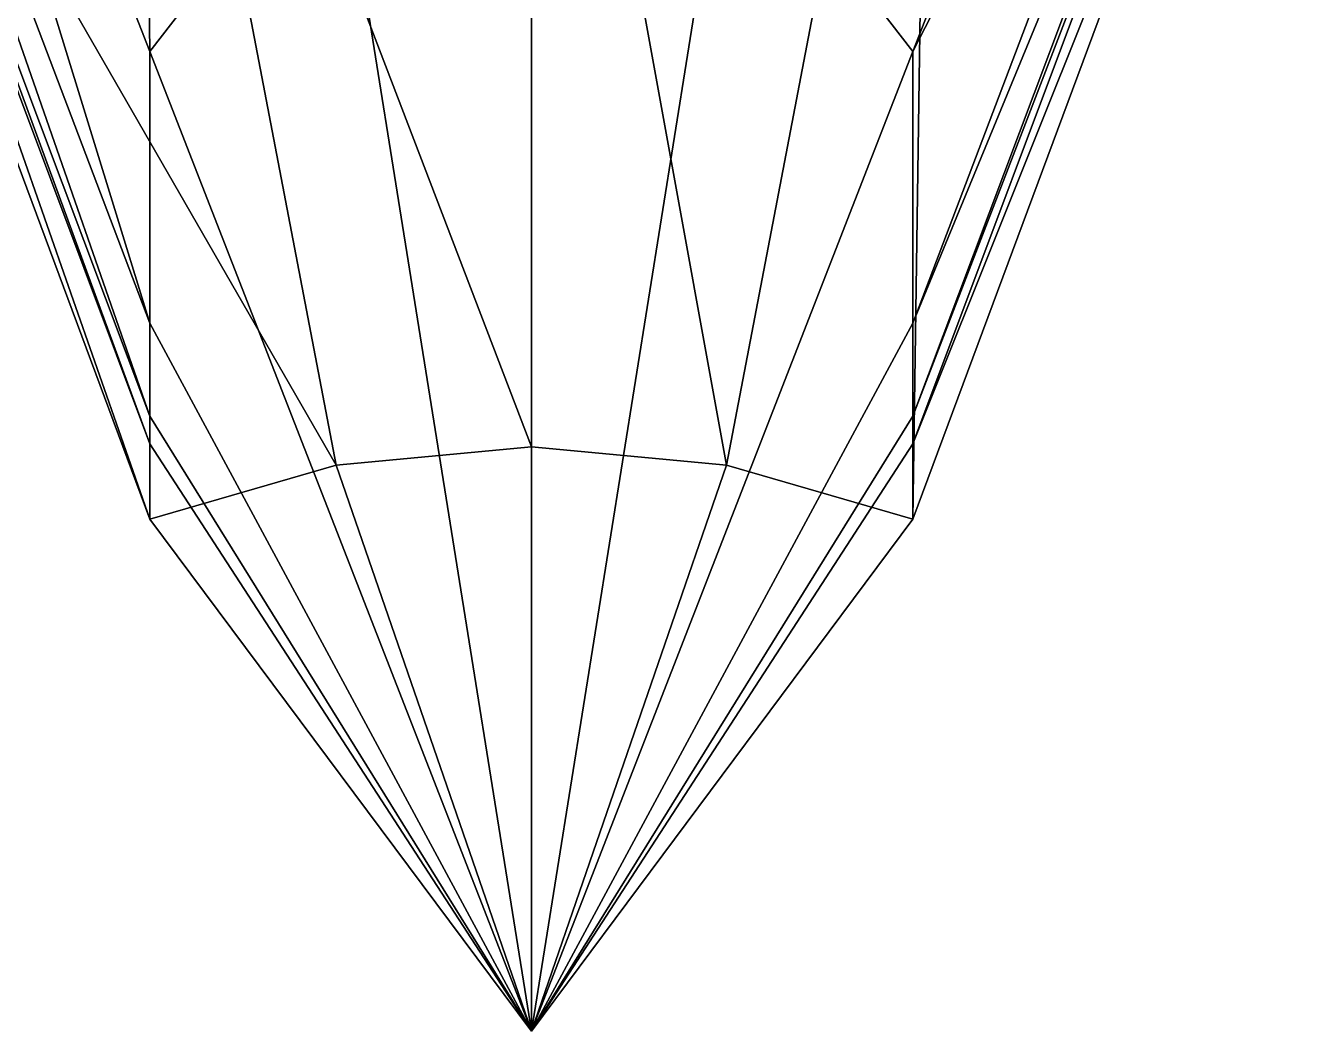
# Model space of a CAD drawing. Header units: metres. Extents: x -1.78 to 1.78, y -2.69 to 0.99.
# Drawn here: x -0.417 to 0.641, y -2.693 to -1.864 of the extents above; entities that cross this region are included whole.
import ezdxf

# ---------------------------------------------------------------- set-up
doc = ezdxf.new("R2010")
doc.units = ezdxf.units.M

msp = doc.modelspace()

# ---------------------------------------------------------------- linework, layer by layer
at = {"layer": 'Nose'}
for points in [[(-0.3145, -1.8856, 0.1059), (-0.6406, -1.0517, 0.2217), (-0.3278, -0.8753, 0.3565)], [(-0.3145, -1.8856, 0.1059), (-0.3278, -0.8753, 0.3565), (-0.1609, -1.6871, 0.189)], [(-0.3145, -2.1096, 0.0097), (-0.6406, -1.0517, 0.2217), (-0.3145, -1.8856, 0.1059)], [(-0.3145, -2.1096, 0.0097), (-0.6406, -1.2508, 0.0617), (-0.6406, -1.0517, 0.2217)], [(0.1609, -1.6871, 0.189), (0.6406, -1.0517, 0.2217), (0.3145, -1.8856, 0.1059)], [(0.3145, -1.8856, 0.1059), (0.6406, -1.0517, 0.2217), (0.6406, -1.2508, 0.0617)], [(-0.3145, -2.1863, -0.0269), (-0.6406, -1.2508, 0.0617), (-0.3145, -2.1096, 0.0097)], [(-0.3145, -2.1863, -0.0269), (-0.6406, -1.319, -0.0047), (-0.6406, -1.2508, 0.0617)], [(0.3145, -2.1096, 0.0097), (0.6406, -1.2508, 0.0617), (0.6406, -1.319, -0.0047)], [(0.3145, -1.8856, 0.1059), (0.6406, -1.2508, 0.0617), (0.3145, -2.1096, 0.0097)], [(-0.3145, -2.209, -0.048), (-0.6406, -1.319, -0.0047), (-0.3145, -2.1863, -0.0269)], [(-0.3145, -2.209, -0.048), (-0.6406, -1.3392, -0.0573), (-0.6406, -1.319, -0.0047)], [(0.3145, -2.1863, -0.0269), (0.6406, -1.319, -0.0047), (0.6406, -1.3392, -0.0573)], [(0.3145, -2.1096, 0.0097), (0.6406, -1.319, -0.0047), (0.3145, -2.1863, -0.0269)], [(-0.3145, -2.2711, -0.098), (-0.6406, -1.3392, -0.0573), (-0.3145, -2.209, -0.048)], [(-0.3145, -2.2711, -0.098), (-0.6406, -1.3944, -0.1762), (-0.6406, -1.3392, -0.0573)], [(0, -2.2116, -0.1161), (0, -1.3415, -0.2736), (-0.3278, -1.3548, -0.2493)], [(0.1609, -2.2265, -0.1116), (0, -1.3415, -0.2736), (0, -2.2116, -0.1161)], [(0.1609, -2.2265, -0.1116), (0.3278, -1.3548, -0.2493), (0, -1.3415, -0.2736)], [(0.3145, -2.209, -0.048), (0.6406, -1.3392, -0.0573), (0.6406, -1.3944, -0.1762)], [(0.3145, -2.1863, -0.0269), (0.6406, -1.3392, -0.0573), (0.3145, -2.209, -0.048)], [(-0.1609, -2.2265, -0.1116), (-0.3278, -1.3548, -0.2493), (-0.6406, -1.3944, -0.1762)], [(0, -2.2116, -0.1161), (-0.3278, -1.3548, -0.2493), (-0.1609, -2.2265, -0.1116)], [(0.3145, -2.2711, -0.098), (0.3278, -1.3548, -0.2493), (0.1609, -2.2265, -0.1116)], [(0.3145, -2.2711, -0.098), (0.6406, -1.3944, -0.1762), (0.3278, -1.3548, -0.2493)], [(-0.1609, -2.2265, -0.1116), (-0.6406, -1.3944, -0.1762), (-0.3145, -2.2711, -0.098)], [(0.3145, -2.209, -0.048), (0.6406, -1.3944, -0.1762), (0.3145, -2.2711, -0.098)], [(0, -2.6934, -0.08), (-0.1609, -1.6871, 0.189), (0, -1.621, 0.2167)], [(0, -2.6934, -0.08), (0, -1.621, 0.2167), (0.1609, -1.6871, 0.189)], [(0, -2.6934, -0.08), (0, -1.621, 0.2167), (0, -2.6934, -0.08)], [(0, -2.6934, -0.08), (-0.3145, -1.8856, 0.1059), (-0.1609, -1.6871, 0.189)], [(0, -2.6934, -0.08), (-0.1609, -1.6871, 0.189), (0, -2.6934, -0.08)], [(0, -2.6934, -0.08), (0.1609, -1.6871, 0.189), (0.3145, -1.8856, 0.1059)], [(0, -2.6934, -0.08), (0.1609, -1.6871, 0.189), (0, -2.6934, -0.08)], [(0, -2.6934, -0.08), (-0.3145, -1.8856, 0.1059), (0, -2.6934, -0.08)], [(0, -2.6934, -0.08), (-0.3145, -2.1096, 0.0097), (-0.3145, -1.8856, 0.1059)], [(0, -2.6934, -0.08), (0.3145, -1.8856, 0.1059), (0.3145, -2.1096, 0.0097)], [(0, -2.6934, -0.08), (0.3145, -1.8856, 0.1059), (0, -2.6934, -0.08)], [(0, -2.6934, -0.08), (-0.3145, -2.1096, 0.0097), (0, -2.6934, -0.08)], [(0, -2.6934, -0.08), (-0.3145, -2.1863, -0.0269), (-0.3145, -2.1096, 0.0097)], [(0, -2.6934, -0.08), (0.3145, -2.1096, 0.0097), (0.3145, -2.1863, -0.0269)], [(0, -2.6934, -0.08), (0.3145, -2.1096, 0.0097), (0, -2.6934, -0.08)], [(0, -2.6934, -0.08), (-0.3145, -2.1863, -0.0269), (0, -2.6934, -0.08)], [(0, -2.6934, -0.08), (-0.3145, -2.209, -0.048), (-0.3145, -2.1863, -0.0269)], [(0, -2.6934, -0.08), (0.3145, -2.1863, -0.0269), (0.3145, -2.209, -0.048)], [(0, -2.6934, -0.08), (0.3145, -2.1863, -0.0269), (0, -2.6934, -0.08)], [(0, -2.6934, -0.08), (-0.3145, -2.209, -0.048), (0, -2.6934, -0.08)], [(0, -2.6934, -0.08), (-0.3145, -2.2711, -0.098), (-0.3145, -2.209, -0.048)], [(0, -2.6934, -0.08), (0.3145, -2.209, -0.048), (0.3145, -2.2711, -0.098)], [(0, -2.6934, -0.08), (0.3145, -2.209, -0.048), (0, -2.6934, -0.08)], [(0, -2.6934, -0.08), (0, -2.2116, -0.1161), (-0.1609, -2.2265, -0.1116)], [(0, -2.6934, -0.08), (0, -2.2116, -0.1161), (0, -2.6934, -0.08)], [(0, -2.6934, -0.08), (0.1609, -2.2265, -0.1116), (0, -2.2116, -0.1161)], [(0, -2.6934, -0.08), (-0.1609, -2.2265, -0.1116), (-0.3145, -2.2711, -0.098)], [(0, -2.6934, -0.08), (-0.1609, -2.2265, -0.1116), (0, -2.6934, -0.08)], [(0, -2.6934, -0.08), (0.1609, -2.2265, -0.1116), (0, -2.6934, -0.08)], [(0, -2.6934, -0.08), (0.3145, -2.2711, -0.098), (0.1609, -2.2265, -0.1116)], [(0, -2.6934, -0.08), (-0.3145, -2.2711, -0.098), (0, -2.6934, -0.08)], [(0, -2.6934, -0.08), (0.3145, -2.2711, -0.098), (0, -2.6934, -0.08)]]:
    msp.add_3dface(points, dxfattribs=at)

doc.saveas('drawing.dxf')
